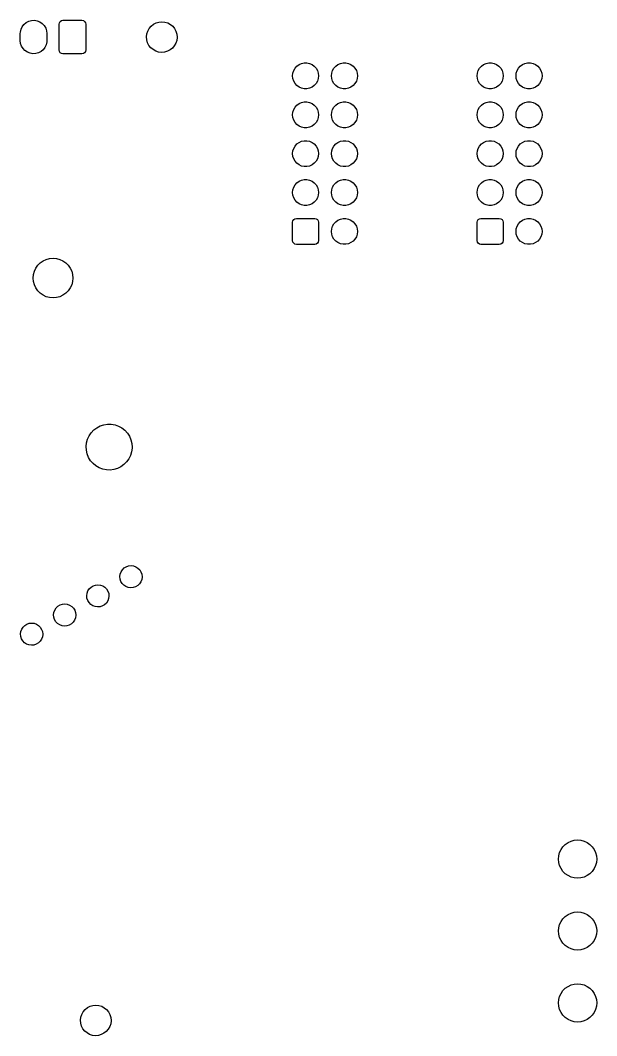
# Model space of a CAD drawing. Extents: x 66 to 231, y -132 to -64.
# Drawn here: x 150.3 to 187.9, y -130 to -63.7 of the extents above; entities that cross this region are included whole.
import ezdxf

# ---------------------------------------------------------------- set-up
doc = ezdxf.new("R2010")
doc.units = 0
doc.layers.add('BLACK', color=7, linetype='CONTINUOUS')

msp = doc.modelspace()

# ---------------------------------------------------------------- linework, layer by layer
at = {"layer": 'BLACK', "linetype": 'CONTINUOUS'}
for p, q in [((150.81, -63.7361), (150.991, -63.6862)), ((150.991, -63.6862), (151.179, -63.6764)), ((151.179, -63.6764), (151.364, -63.707)), ((152.873, -63.7482), (152.954, -63.694)), ((152.954, -63.694), (153.05, -63.675)), ((153.05, -63.675), (154.29, -63.675)), ((154.29, -63.675), (154.386, -63.694)), ((154.386, -63.694), (154.467, -63.7482)), ((150.265, -64.448), (150.306, -64.2646)), ((150.306, -64.2646), (150.386, -64.0943)), ((150.386, -64.0943), (150.5, -63.945)), ((150.5, -63.945), (150.644, -63.8237)), ((150.644, -63.8237), (150.81, -63.7361)), ((151.364, -63.707), (151.538, -63.7768)), ((151.538, -63.7768), (151.694, -63.8825)), ((151.694, -63.8825), (151.823, -64.019)), ((151.823, -64.019), (151.92, -64.1801)), ((151.92, -64.1801), (151.98, -64.3582)), ((151.98, -64.3582), (152, -64.545)), ((152.8, -63.925), (152.819, -63.8293)), ((152.8, -65.615), (152.8, -63.925)), ((152.819, -63.8293), (152.873, -63.7482)), ((154.467, -63.7482), (154.521, -63.8293)), ((154.521, -63.8293), (154.54, -63.925)), ((154.54, -63.925), (154.54, -65.615)), ((158.593, -64.3761), (158.687, -64.205)), ((158.687, -64.205), (158.812, -64.0555)), ((158.812, -64.0555), (158.964, -63.9332)), ((158.964, -63.9332), (159.137, -63.8428)), ((159.137, -63.8428), (159.325, -63.7877)), ((159.325, -63.7877), (159.519, -63.77)), ((159.519, -63.77), (159.713, -63.7904)), ((159.713, -63.7904), (159.9, -63.8481)), ((159.9, -63.8481), (160.071, -63.941)), ((160.071, -63.941), (160.222, -64.0654)), ((160.222, -64.0654), (160.345, -64.2166)), ((160.345, -64.2166), (160.437, -64.3889)), ((150.26, -64.545), (150.265, -64.448)), ((150.26, -64.995), (150.26, -64.545)), ((150.28, -65.1818), (150.26, -64.995)), ((152, -64.995), (151.995, -65.092)), ((152, -64.545), (152, -64.995)), ((158.512, -64.756), (158.534, -64.5621)), ((158.528, -64.9505), (158.512, -64.756)), ((158.582, -65.1381), (158.528, -64.9505)), ((158.534, -64.5621), (158.593, -64.3761)), ((160.487, -64.9915), (160.426, -65.1767)), ((160.437, -64.3889), (160.493, -64.5758)), ((160.512, -64.7979), (160.487, -64.9915)), ((160.493, -64.5758), (160.512, -64.77)), ((160.512, -64.77), (160.512, -64.7979)), ((150.34, -65.3599), (150.28, -65.1818)), ((150.437, -65.521), (150.34, -65.3599)), ((150.566, -65.6575), (150.437, -65.521)), ((150.722, -65.7632), (150.566, -65.6575)), ((151.76, -65.595), (151.616, -65.7163)), ((151.874, -65.4457), (151.76, -65.595)), ((151.954, -65.2754), (151.874, -65.4457)), ((151.995, -65.092), (151.954, -65.2754)), ((152.819, -65.7107), (152.8, -65.615)), ((154.54, -65.615), (154.521, -65.7107)), ((158.671, -65.3117), (158.582, -65.1381)), ((158.793, -65.4647), (158.671, -65.3117)), ((158.941, -65.5911), (158.793, -65.4647)), ((159.112, -65.6864), (158.941, -65.5911)), ((159.297, -65.7467), (159.112, -65.6864)), ((160.048, -65.6143), (159.874, -65.7023)), ((160.202, -65.4942), (160.048, -65.6143)), ((160.329, -65.3464), (160.202, -65.4942)), ((160.426, -65.1767), (160.329, -65.3464)), ((150.896, -65.833), (150.722, -65.7632)), ((151.081, -65.8636), (150.896, -65.833)), ((151.269, -65.8538), (151.081, -65.8636)), ((151.45, -65.8039), (151.269, -65.8538)), ((151.616, -65.7163), (151.45, -65.8039)), ((152.873, -65.7918), (152.819, -65.7107)), ((152.954, -65.846), (152.873, -65.7918)), ((153.05, -65.865), (152.954, -65.846)), ((154.29, -65.865), (153.05, -65.865)), ((154.386, -65.846), (154.29, -65.865)), ((154.467, -65.7918), (154.386, -65.846)), ((154.521, -65.7107), (154.467, -65.7918)), ((159.491, -65.7698), (159.297, -65.7467)), ((159.686, -65.7548), (159.491, -65.7698)), ((159.874, -65.7023), (159.686, -65.7548)), ((168.079, -67.1333), (168.133, -66.9643)), ((168.133, -66.9643), (168.222, -66.8104)), ((168.222, -66.8104), (168.341, -66.6783)), ((168.341, -66.6783), (168.485, -66.5739)), ((168.485, -66.5739), (168.647, -66.5016)), ((168.647, -66.5016), (168.821, -66.4647)), ((168.821, -66.4647), (168.999, -66.4647)), ((168.999, -66.4647), (169.173, -66.5016)), ((169.173, -66.5016), (169.335, -66.5739)), ((169.335, -66.5739), (169.479, -66.6783)), ((169.479, -66.6783), (169.598, -66.8104)), ((169.598, -66.8104), (169.687, -66.9643)), ((169.687, -66.9643), (169.741, -67.1333)), ((170.619, -67.1333), (170.673, -66.9643)), ((170.673, -66.9643), (170.762, -66.8104)), ((170.762, -66.8104), (170.881, -66.6783)), ((170.881, -66.6783), (171.025, -66.5739)), ((171.025, -66.5739), (171.187, -66.5016)), ((171.187, -66.5016), (171.361, -66.4647)), ((171.361, -66.4647), (171.539, -66.4647)), ((171.539, -66.4647), (171.713, -66.5016)), ((171.713, -66.5016), (171.875, -66.5739)), ((171.875, -66.5739), (172.019, -66.6783)), ((172.019, -66.6783), (172.138, -66.8104)), ((172.138, -66.8104), (172.227, -66.9643)), ((172.227, -66.9643), (172.281, -67.1333)), ((180.144, -67.1333), (180.198, -66.9643)), ((180.198, -66.9643), (180.287, -66.8104)), ((180.287, -66.8104), (180.406, -66.6783)), ((180.406, -66.6783), (180.55, -66.5739)), ((180.55, -66.5739), (180.712, -66.5016)), ((180.712, -66.5016), (180.886, -66.4647)), ((180.886, -66.4647), (181.064, -66.4647)), ((181.064, -66.4647), (181.238, -66.5016)), ((181.238, -66.5016), (181.4, -66.5739)), ((181.4, -66.5739), (181.544, -66.6783)), ((181.544, -66.6783), (181.663, -66.8104)), ((181.663, -66.8104), (181.752, -66.9643)), ((181.752, -66.9643), (181.806, -67.1333)), ((182.684, -67.1333), (182.738, -66.9643)), ((182.738, -66.9643), (182.827, -66.8104)), ((182.827, -66.8104), (182.946, -66.6783)), ((182.946, -66.6783), (183.09, -66.5739)), ((183.09, -66.5739), (183.252, -66.5016)), ((183.252, -66.5016), (183.426, -66.4647)), ((183.426, -66.4647), (183.604, -66.4647)), ((183.604, -66.4647), (183.778, -66.5016)), ((183.778, -66.5016), (183.94, -66.5739)), ((183.94, -66.5739), (184.084, -66.6783)), ((184.084, -66.6783), (184.203, -66.8104)), ((184.203, -66.8104), (184.292, -66.9643)), ((184.292, -66.9643), (184.346, -67.1333)), ((168.06, -67.31), (168.079, -67.1333)), ((168.079, -67.4867), (168.06, -67.31)), ((168.133, -67.6557), (168.079, -67.4867)), ((168.222, -67.8096), (168.133, -67.6557)), ((169.687, -67.6557), (169.598, -67.8096)), ((169.741, -67.4867), (169.687, -67.6557)), ((169.741, -67.1333), (169.76, -67.31)), ((169.76, -67.31), (169.741, -67.4867)), ((170.6, -67.31), (170.619, -67.1333)), ((170.619, -67.4867), (170.6, -67.31)), ((170.673, -67.6557), (170.619, -67.4867)), ((170.762, -67.8096), (170.673, -67.6557)), ((172.227, -67.6557), (172.138, -67.8096)), ((172.281, -67.4867), (172.227, -67.6557)), ((172.281, -67.1333), (172.3, -67.31)), ((172.3, -67.31), (172.281, -67.4867)), ((180.125, -67.31), (180.144, -67.1333)), ((180.144, -67.4867), (180.125, -67.31)), ((180.198, -67.6557), (180.144, -67.4867)), ((180.287, -67.8096), (180.198, -67.6557)), ((181.752, -67.6557), (181.663, -67.8096)), ((181.806, -67.4867), (181.752, -67.6557)), ((181.806, -67.1333), (181.825, -67.31)), ((181.825, -67.31), (181.806, -67.4867)), ((182.665, -67.31), (182.684, -67.1333)), ((182.684, -67.4867), (182.665, -67.31)), ((182.738, -67.6557), (182.684, -67.4867)), ((182.827, -67.8096), (182.738, -67.6557)), ((184.292, -67.6557), (184.203, -67.8096)), ((184.346, -67.4867), (184.292, -67.6557)), ((184.346, -67.1333), (184.365, -67.31)), ((184.365, -67.31), (184.346, -67.4867)), ((168.341, -67.9417), (168.222, -67.8096)), ((168.485, -68.0461), (168.341, -67.9417)), ((168.647, -68.1184), (168.485, -68.0461)), ((168.821, -68.1553), (168.647, -68.1184)), ((168.999, -68.1553), (168.821, -68.1553)), ((169.173, -68.1184), (168.999, -68.1553)), ((169.335, -68.0461), (169.173, -68.1184)), ((169.479, -67.9417), (169.335, -68.0461)), ((169.598, -67.8096), (169.479, -67.9417)), ((170.881, -67.9417), (170.762, -67.8096)), ((171.025, -68.0461), (170.881, -67.9417)), ((171.187, -68.1184), (171.025, -68.0461)), ((171.361, -68.1553), (171.187, -68.1184)), ((171.539, -68.1553), (171.361, -68.1553)), ((171.713, -68.1184), (171.539, -68.1553)), ((171.875, -68.0461), (171.713, -68.1184)), ((172.019, -67.9417), (171.875, -68.0461)), ((172.138, -67.8096), (172.019, -67.9417)), ((180.406, -67.9417), (180.287, -67.8096)), ((180.55, -68.0461), (180.406, -67.9417)), ((180.712, -68.1184), (180.55, -68.0461)), ((180.886, -68.1553), (180.712, -68.1184)), ((181.064, -68.1553), (180.886, -68.1553)), ((181.238, -68.1184), (181.064, -68.1553)), ((181.4, -68.0461), (181.238, -68.1184)), ((181.544, -67.9417), (181.4, -68.0461)), ((181.663, -67.8096), (181.544, -67.9417)), ((182.946, -67.9417), (182.827, -67.8096)), ((183.09, -68.0461), (182.946, -67.9417)), ((183.252, -68.1184), (183.09, -68.0461)), ((183.426, -68.1553), (183.252, -68.1184)), ((183.604, -68.1553), (183.426, -68.1553)), ((183.778, -68.1184), (183.604, -68.1553)), ((183.94, -68.0461), (183.778, -68.1184)), ((184.084, -67.9417), (183.94, -68.0461)), ((184.203, -67.8096), (184.084, -67.9417)), ((168.647, -69.0416), (168.821, -69.0047)), ((168.821, -69.0047), (168.999, -69.0047)), ((168.999, -69.0047), (169.173, -69.0416)), ((171.187, -69.0416), (171.361, -69.0047)), ((171.361, -69.0047), (171.539, -69.0047)), ((171.539, -69.0047), (171.713, -69.0416)), ((180.712, -69.0416), (180.886, -69.0047)), ((180.886, -69.0047), (181.064, -69.0047)), ((181.064, -69.0047), (181.238, -69.0416)), ((183.252, -69.0416), (183.426, -69.0047)), ((183.426, -69.0047), (183.604, -69.0047)), ((183.604, -69.0047), (183.778, -69.0416)), ((168.06, -69.85), (168.079, -69.6733)), ((168.079, -69.6733), (168.133, -69.5043)), ((168.133, -69.5043), (168.222, -69.3504)), ((168.222, -69.3504), (168.341, -69.2183)), ((168.341, -69.2183), (168.485, -69.1139)), ((168.485, -69.1139), (168.647, -69.0416)), ((169.173, -69.0416), (169.335, -69.1139)), ((169.335, -69.1139), (169.479, -69.2183)), ((169.479, -69.2183), (169.598, -69.3504)), ((169.598, -69.3504), (169.687, -69.5043)), ((169.687, -69.5043), (169.741, -69.6733)), ((169.741, -69.6733), (169.76, -69.85)), ((170.6, -69.85), (170.619, -69.6733)), ((170.619, -69.6733), (170.673, -69.5043)), ((170.673, -69.5043), (170.762, -69.3504)), ((170.762, -69.3504), (170.881, -69.2183)), ((170.881, -69.2183), (171.025, -69.1139)), ((171.025, -69.1139), (171.187, -69.0416)), ((171.713, -69.0416), (171.875, -69.1139)), ((171.875, -69.1139), (172.019, -69.2183)), ((172.019, -69.2183), (172.138, -69.3504)), ((172.138, -69.3504), (172.227, -69.5043)), ((172.227, -69.5043), (172.281, -69.6733)), ((172.281, -69.6733), (172.3, -69.85)), ((180.125, -69.85), (180.144, -69.6733)), ((180.144, -69.6733), (180.198, -69.5043)), ((180.198, -69.5043), (180.287, -69.3504)), ((180.287, -69.3504), (180.406, -69.2183)), ((180.406, -69.2183), (180.55, -69.1139)), ((180.55, -69.1139), (180.712, -69.0416)), ((181.238, -69.0416), (181.4, -69.1139)), ((181.4, -69.1139), (181.544, -69.2183)), ((181.544, -69.2183), (181.663, -69.3504)), ((181.663, -69.3504), (181.752, -69.5043)), ((181.752, -69.5043), (181.806, -69.6733)), ((181.806, -69.6733), (181.825, -69.85)), ((182.665, -69.85), (182.684, -69.6733)), ((182.684, -69.6733), (182.738, -69.5043)), ((182.738, -69.5043), (182.827, -69.3504)), ((182.827, -69.3504), (182.946, -69.2183)), ((182.946, -69.2183), (183.09, -69.1139)), ((183.09, -69.1139), (183.252, -69.0416)), ((183.778, -69.0416), (183.94, -69.1139)), ((183.94, -69.1139), (184.084, -69.2183)), ((184.084, -69.2183), (184.203, -69.3504)), ((184.203, -69.3504), (184.292, -69.5043)), ((184.292, -69.5043), (184.346, -69.6733)), ((184.346, -69.6733), (184.365, -69.85)), ((168.079, -70.0267), (168.06, -69.85)), ((168.133, -70.1957), (168.079, -70.0267)), ((168.222, -70.3496), (168.133, -70.1957)), ((169.687, -70.1957), (169.598, -70.3496)), ((169.741, -70.0267), (169.687, -70.1957)), ((169.76, -69.85), (169.741, -70.0267)), ((170.619, -70.0267), (170.6, -69.85)), ((170.673, -70.1957), (170.619, -70.0267)), ((170.762, -70.3496), (170.673, -70.1957)), ((172.227, -70.1957), (172.138, -70.3496)), ((172.281, -70.0267), (172.227, -70.1957)), ((172.3, -69.85), (172.281, -70.0267)), ((180.144, -70.0267), (180.125, -69.85)), ((180.198, -70.1957), (180.144, -70.0267)), ((180.287, -70.3496), (180.198, -70.1957)), ((181.752, -70.1957), (181.663, -70.3496)), ((181.806, -70.0267), (181.752, -70.1957)), ((181.825, -69.85), (181.806, -70.0267)), ((182.684, -70.0267), (182.665, -69.85)), ((182.738, -70.1957), (182.684, -70.0267)), ((182.827, -70.3496), (182.738, -70.1957)), ((184.292, -70.1957), (184.203, -70.3496)), ((184.346, -70.0267), (184.292, -70.1957)), ((184.365, -69.85), (184.346, -70.0267)), ((168.341, -70.4817), (168.222, -70.3496)), ((168.485, -70.5861), (168.341, -70.4817)), ((168.647, -70.6584), (168.485, -70.5861)), ((168.821, -70.6953), (168.647, -70.6584)), ((168.999, -70.6953), (168.821, -70.6953)), ((169.173, -70.6584), (168.999, -70.6953)), ((169.335, -70.5861), (169.173, -70.6584)), ((169.479, -70.4817), (169.335, -70.5861)), ((169.598, -70.3496), (169.479, -70.4817)), ((170.881, -70.4817), (170.762, -70.3496)), ((171.025, -70.5861), (170.881, -70.4817)), ((171.187, -70.6584), (171.025, -70.5861)), ((171.361, -70.6953), (171.187, -70.6584)), ((171.539, -70.6953), (171.361, -70.6953)), ((171.713, -70.6584), (171.539, -70.6953)), ((171.875, -70.5861), (171.713, -70.6584)), ((172.019, -70.4817), (171.875, -70.5861)), ((172.138, -70.3496), (172.019, -70.4817)), ((180.406, -70.4817), (180.287, -70.3496)), ((180.55, -70.5861), (180.406, -70.4817)), ((180.712, -70.6584), (180.55, -70.5861)), ((180.886, -70.6953), (180.712, -70.6584)), ((181.064, -70.6953), (180.886, -70.6953)), ((181.238, -70.6584), (181.064, -70.6953)), ((181.4, -70.5861), (181.238, -70.6584)), ((181.544, -70.4817), (181.4, -70.5861)), ((181.663, -70.3496), (181.544, -70.4817)), ((182.946, -70.4817), (182.827, -70.3496)), ((183.09, -70.5861), (182.946, -70.4817)), ((183.252, -70.6584), (183.09, -70.5861)), ((183.426, -70.6953), (183.252, -70.6584)), ((183.604, -70.6953), (183.426, -70.6953)), ((183.778, -70.6584), (183.604, -70.6953)), ((183.94, -70.5861), (183.778, -70.6584)), ((184.084, -70.4817), (183.94, -70.5861)), ((184.203, -70.3496), (184.084, -70.4817)), ((168.341, -71.7583), (168.485, -71.6539)), ((168.485, -71.6539), (168.647, -71.5816)), ((168.647, -71.5816), (168.821, -71.5447)), ((168.821, -71.5447), (168.999, -71.5447)), ((168.999, -71.5447), (169.173, -71.5816)), ((169.173, -71.5816), (169.335, -71.6539)), ((169.335, -71.6539), (169.479, -71.7583)), ((170.881, -71.7583), (171.025, -71.6539)), ((171.025, -71.6539), (171.187, -71.5816)), ((171.187, -71.5816), (171.361, -71.5447)), ((171.361, -71.5447), (171.539, -71.5447)), ((171.539, -71.5447), (171.713, -71.5816)), ((171.713, -71.5816), (171.875, -71.6539)), ((171.875, -71.6539), (172.019, -71.7583)), ((180.406, -71.7583), (180.55, -71.6539)), ((180.55, -71.6539), (180.712, -71.5816)), ((180.712, -71.5816), (180.886, -71.5447)), ((180.886, -71.5447), (181.064, -71.5447)), ((181.064, -71.5447), (181.238, -71.5816)), ((181.238, -71.5816), (181.4, -71.6539)), ((181.4, -71.6539), (181.544, -71.7583)), ((182.946, -71.7583), (183.09, -71.6539)), ((183.09, -71.6539), (183.252, -71.5816)), ((183.252, -71.5816), (183.426, -71.5447)), ((183.426, -71.5447), (183.604, -71.5447)), ((183.604, -71.5447), (183.778, -71.5816)), ((183.778, -71.5816), (183.94, -71.6539)), ((183.94, -71.6539), (184.084, -71.7583)), ((168.06, -72.39), (168.079, -72.2133)), ((168.079, -72.2133), (168.133, -72.0443)), ((168.133, -72.0443), (168.222, -71.8904)), ((168.222, -71.8904), (168.341, -71.7583)), ((169.479, -71.7583), (169.598, -71.8904)), ((169.598, -71.8904), (169.687, -72.0443)), ((169.687, -72.0443), (169.741, -72.2133)), ((169.741, -72.2133), (169.76, -72.39)), ((170.6, -72.39), (170.619, -72.2133)), ((170.619, -72.2133), (170.673, -72.0443)), ((170.673, -72.0443), (170.762, -71.8904)), ((170.762, -71.8904), (170.881, -71.7583)), ((172.019, -71.7583), (172.138, -71.8904)), ((172.138, -71.8904), (172.227, -72.0443)), ((172.227, -72.0443), (172.281, -72.2133)), ((172.281, -72.2133), (172.3, -72.39)), ((180.125, -72.39), (180.144, -72.2133)), ((180.144, -72.2133), (180.198, -72.0443)), ((180.198, -72.0443), (180.287, -71.8904)), ((180.287, -71.8904), (180.406, -71.7583)), ((181.544, -71.7583), (181.663, -71.8904)), ((181.663, -71.8904), (181.752, -72.0443)), ((181.752, -72.0443), (181.806, -72.2133)), ((181.806, -72.2133), (181.825, -72.39)), ((182.665, -72.39), (182.684, -72.2133)), ((182.684, -72.2133), (182.738, -72.0443)), ((182.738, -72.0443), (182.827, -71.8904)), ((182.827, -71.8904), (182.946, -71.7583)), ((184.084, -71.7583), (184.203, -71.8904)), ((184.203, -71.8904), (184.292, -72.0443)), ((184.292, -72.0443), (184.346, -72.2133)), ((184.346, -72.2133), (184.365, -72.39)), ((168.079, -72.5667), (168.06, -72.39)), ((168.133, -72.7357), (168.079, -72.5667)), ((168.222, -72.8896), (168.133, -72.7357)), ((168.341, -73.0217), (168.222, -72.8896)), ((169.598, -72.8896), (169.479, -73.0217)), ((169.687, -72.7357), (169.598, -72.8896)), ((169.741, -72.5667), (169.687, -72.7357)), ((169.76, -72.39), (169.741, -72.5667)), ((170.619, -72.5667), (170.6, -72.39)), ((170.673, -72.7357), (170.619, -72.5667)), ((170.762, -72.8896), (170.673, -72.7357)), ((170.881, -73.0217), (170.762, -72.8896)), ((172.138, -72.8896), (172.019, -73.0217)), ((172.227, -72.7357), (172.138, -72.8896)), ((172.281, -72.5667), (172.227, -72.7357)), ((172.3, -72.39), (172.281, -72.5667)), ((180.144, -72.5667), (180.125, -72.39)), ((180.198, -72.7357), (180.144, -72.5667)), ((180.287, -72.8896), (180.198, -72.7357)), ((180.406, -73.0217), (180.287, -72.8896)), ((181.663, -72.8896), (181.544, -73.0217)), ((181.752, -72.7357), (181.663, -72.8896)), ((181.806, -72.5667), (181.752, -72.7357)), ((181.825, -72.39), (181.806, -72.5667)), ((182.684, -72.5667), (182.665, -72.39)), ((182.738, -72.7357), (182.684, -72.5667)), ((182.827, -72.8896), (182.738, -72.7357)), ((182.946, -73.0217), (182.827, -72.8896)), ((184.203, -72.8896), (184.084, -73.0217)), ((184.292, -72.7357), (184.203, -72.8896)), ((184.346, -72.5667), (184.292, -72.7357)), ((184.365, -72.39), (184.346, -72.5667)), ((168.485, -73.1261), (168.341, -73.0217)), ((168.647, -73.1984), (168.485, -73.1261)), ((168.821, -73.2353), (168.647, -73.1984)), ((168.999, -73.2353), (168.821, -73.2353)), ((169.173, -73.1984), (168.999, -73.2353)), ((169.335, -73.1261), (169.173, -73.1984)), ((169.479, -73.0217), (169.335, -73.1261)), ((171.025, -73.1261), (170.881, -73.0217)), ((171.187, -73.1984), (171.025, -73.1261)), ((171.361, -73.2353), (171.187, -73.1984)), ((171.539, -73.2353), (171.361, -73.2353)), ((171.713, -73.1984), (171.539, -73.2353)), ((171.875, -73.1261), (171.713, -73.1984)), ((172.019, -73.0217), (171.875, -73.1261)), ((180.55, -73.1261), (180.406, -73.0217)), ((180.712, -73.1984), (180.55, -73.1261)), ((180.886, -73.2353), (180.712, -73.1984)), ((181.064, -73.2353), (180.886, -73.2353)), ((181.238, -73.1984), (181.064, -73.2353)), ((181.4, -73.1261), (181.238, -73.1984)), ((181.544, -73.0217), (181.4, -73.1261)), ((183.09, -73.1261), (182.946, -73.0217)), ((183.252, -73.1984), (183.09, -73.1261)), ((183.426, -73.2353), (183.252, -73.1984)), ((183.604, -73.2353), (183.426, -73.2353)), ((183.778, -73.1984), (183.604, -73.2353)), ((183.94, -73.1261), (183.778, -73.1984)), ((184.084, -73.0217), (183.94, -73.1261)), ((168.222, -74.4304), (168.341, -74.2983)), ((168.341, -74.2983), (168.485, -74.1939)), ((168.485, -74.1939), (168.647, -74.1216)), ((168.647, -74.1216), (168.821, -74.0847)), ((168.821, -74.0847), (168.999, -74.0847)), ((168.999, -74.0847), (169.173, -74.1216)), ((169.173, -74.1216), (169.335, -74.1939)), ((169.335, -74.1939), (169.479, -74.2983)), ((169.479, -74.2983), (169.598, -74.4304)), ((170.762, -74.4304), (170.881, -74.2983)), ((170.881, -74.2983), (171.025, -74.1939)), ((171.025, -74.1939), (171.187, -74.1216)), ((171.187, -74.1216), (171.361, -74.0847)), ((171.361, -74.0847), (171.539, -74.0847)), ((171.539, -74.0847), (171.713, -74.1216)), ((171.713, -74.1216), (171.875, -74.1939)), ((171.875, -74.1939), (172.019, -74.2983)), ((172.019, -74.2983), (172.138, -74.4304)), ((180.287, -74.4304), (180.406, -74.2983)), ((180.406, -74.2983), (180.55, -74.1939)), ((180.55, -74.1939), (180.712, -74.1216)), ((180.712, -74.1216), (180.886, -74.0847)), ((180.886, -74.0847), (181.064, -74.0847)), ((181.064, -74.0847), (181.238, -74.1216)), ((181.238, -74.1216), (181.4, -74.1939)), ((181.4, -74.1939), (181.544, -74.2983)), ((181.544, -74.2983), (181.663, -74.4304)), ((182.827, -74.4304), (182.946, -74.2983)), ((182.946, -74.2983), (183.09, -74.1939)), ((183.09, -74.1939), (183.252, -74.1216)), ((183.252, -74.1216), (183.426, -74.0847)), ((183.426, -74.0847), (183.604, -74.0847)), ((183.604, -74.0847), (183.778, -74.1216)), ((183.778, -74.1216), (183.94, -74.1939)), ((183.94, -74.1939), (184.084, -74.2983)), ((184.084, -74.2983), (184.203, -74.4304)), ((168.06, -74.93), (168.079, -74.7533)), ((168.079, -75.1067), (168.06, -74.93)), ((168.079, -74.7533), (168.133, -74.5843)), ((168.133, -74.5843), (168.222, -74.4304)), ((169.598, -74.4304), (169.687, -74.5843)), ((169.687, -74.5843), (169.741, -74.7533)), ((169.741, -74.7533), (169.76, -74.93)), ((169.76, -74.93), (169.741, -75.1067)), ((170.6, -74.93), (170.619, -74.7533)), ((170.619, -75.1067), (170.6, -74.93)), ((170.619, -74.7533), (170.673, -74.5843)), ((170.673, -74.5843), (170.762, -74.4304)), ((172.138, -74.4304), (172.227, -74.5843)), ((172.227, -74.5843), (172.281, -74.7533)), ((172.281, -74.7533), (172.3, -74.93)), ((172.3, -74.93), (172.281, -75.1067)), ((180.125, -74.93), (180.144, -74.7533)), ((180.144, -75.1067), (180.125, -74.93)), ((180.144, -74.7533), (180.198, -74.5843)), ((180.198, -74.5843), (180.287, -74.4304)), ((181.663, -74.4304), (181.752, -74.5843)), ((181.752, -74.5843), (181.806, -74.7533)), ((181.806, -74.7533), (181.825, -74.93)), ((181.825, -74.93), (181.806, -75.1067)), ((182.665, -74.93), (182.684, -74.7533)), ((182.684, -75.1067), (182.665, -74.93)), ((182.684, -74.7533), (182.738, -74.5843)), ((182.738, -74.5843), (182.827, -74.4304)), ((184.203, -74.4304), (184.292, -74.5843)), ((184.292, -74.5843), (184.346, -74.7533)), ((184.346, -74.7533), (184.365, -74.93)), ((184.365, -74.93), (184.346, -75.1067)), ((168.133, -75.2757), (168.079, -75.1067)), ((168.222, -75.4296), (168.133, -75.2757)), ((168.341, -75.5617), (168.222, -75.4296)), ((168.485, -75.6661), (168.341, -75.5617)), ((169.479, -75.5617), (169.335, -75.6661)), ((169.598, -75.4296), (169.479, -75.5617)), ((169.687, -75.2757), (169.598, -75.4296)), ((169.741, -75.1067), (169.687, -75.2757)), ((170.673, -75.2757), (170.619, -75.1067)), ((170.762, -75.4296), (170.673, -75.2757)), ((170.881, -75.5617), (170.762, -75.4296)), ((171.025, -75.6661), (170.881, -75.5617)), ((172.019, -75.5617), (171.875, -75.6661)), ((172.138, -75.4296), (172.019, -75.5617)), ((172.227, -75.2757), (172.138, -75.4296)), ((172.281, -75.1067), (172.227, -75.2757)), ((180.198, -75.2757), (180.144, -75.1067)), ((180.287, -75.4296), (180.198, -75.2757)), ((180.406, -75.5617), (180.287, -75.4296)), ((180.55, -75.6661), (180.406, -75.5617)), ((181.544, -75.5617), (181.4, -75.6661)), ((181.663, -75.4296), (181.544, -75.5617)), ((181.752, -75.2757), (181.663, -75.4296)), ((181.806, -75.1067), (181.752, -75.2757)), ((182.738, -75.2757), (182.684, -75.1067)), ((182.827, -75.4296), (182.738, -75.2757)), ((182.946, -75.5617), (182.827, -75.4296)), ((183.09, -75.6661), (182.946, -75.5617)), ((184.084, -75.5617), (183.94, -75.6661)), ((184.203, -75.4296), (184.084, -75.5617)), ((184.292, -75.2757), (184.203, -75.4296)), ((184.346, -75.1067), (184.292, -75.2757)), ((168.647, -75.7384), (168.485, -75.6661)), ((168.821, -75.7753), (168.647, -75.7384)), ((168.999, -75.7753), (168.821, -75.7753)), ((169.173, -75.7384), (168.999, -75.7753)), ((169.335, -75.6661), (169.173, -75.7384)), ((171.187, -75.7384), (171.025, -75.6661)), ((171.361, -75.7753), (171.187, -75.7384)), ((171.539, -75.7753), (171.361, -75.7753)), ((171.713, -75.7384), (171.539, -75.7753)), ((171.875, -75.6661), (171.713, -75.7384)), ((180.712, -75.7384), (180.55, -75.6661)), ((180.886, -75.7753), (180.712, -75.7384)), ((181.064, -75.7753), (180.886, -75.7753)), ((181.238, -75.7384), (181.064, -75.7753)), ((181.4, -75.6661), (181.238, -75.7384)), ((183.252, -75.7384), (183.09, -75.6661)), ((183.426, -75.7753), (183.252, -75.7384)), ((183.604, -75.7753), (183.426, -75.7753)), ((183.778, -75.7384), (183.604, -75.7753)), ((183.94, -75.6661), (183.778, -75.7384)), ((168.06, -76.87), (168.079, -76.7743)), ((168.06, -78.07), (168.06, -76.87)), ((168.079, -76.7743), (168.133, -76.6932)), ((168.133, -76.6932), (168.214, -76.639)), ((168.214, -76.639), (168.31, -76.62)), ((168.31, -76.62), (169.51, -76.62)), ((169.51, -76.62), (169.606, -76.639)), ((169.606, -76.639), (169.687, -76.6932)), ((169.687, -76.6932), (169.741, -76.7743)), ((169.741, -76.7743), (169.76, -76.87)), ((169.76, -76.87), (169.76, -78.07)), ((170.673, -77.1243), (170.762, -76.9704)), ((170.762, -76.9704), (170.881, -76.8383)), ((170.881, -76.8383), (171.025, -76.7339)), ((171.025, -76.7339), (171.187, -76.6616)), ((171.187, -76.6616), (171.361, -76.6247)), ((171.361, -76.6247), (171.539, -76.6247)), ((171.539, -76.6247), (171.713, -76.6616)), ((171.713, -76.6616), (171.875, -76.7339)), ((171.875, -76.7339), (172.019, -76.8383)), ((172.019, -76.8383), (172.138, -76.9704)), ((172.138, -76.9704), (172.227, -77.1243)), ((180.125, -76.87), (180.144, -76.7743)), ((180.125, -78.07), (180.125, -76.87)), ((180.144, -76.7743), (180.198, -76.6932)), ((180.198, -76.6932), (180.279, -76.639)), ((180.279, -76.639), (180.375, -76.62)), ((180.375, -76.62), (181.575, -76.62)), ((181.575, -76.62), (181.671, -76.639)), ((181.671, -76.639), (181.752, -76.6932)), ((181.752, -76.6932), (181.806, -76.7743)), ((181.806, -76.7743), (181.825, -76.87)), ((181.825, -76.87), (181.825, -78.07)), ((182.738, -77.1243), (182.827, -76.9704)), ((182.827, -76.9704), (182.946, -76.8383)), ((182.946, -76.8383), (183.09, -76.7339)), ((183.09, -76.7339), (183.252, -76.6616)), ((183.252, -76.6616), (183.426, -76.6247)), ((183.426, -76.6247), (183.604, -76.6247)), ((183.604, -76.6247), (183.778, -76.6616)), ((183.778, -76.6616), (183.94, -76.7339)), ((183.94, -76.7339), (184.084, -76.8383)), ((184.084, -76.8383), (184.203, -76.9704)), ((184.203, -76.9704), (184.292, -77.1243)), ((170.6, -77.47), (170.619, -77.2933)), ((170.619, -77.6467), (170.6, -77.47)), ((170.619, -77.2933), (170.673, -77.1243)), ((172.227, -77.1243), (172.281, -77.2933)), ((172.281, -77.2933), (172.3, -77.47)), ((172.3, -77.47), (172.281, -77.6467)), ((182.665, -77.47), (182.684, -77.2933)), ((182.684, -77.6467), (182.665, -77.47)), ((182.684, -77.2933), (182.738, -77.1243)), ((184.292, -77.1243), (184.346, -77.2933)), ((184.346, -77.2933), (184.365, -77.47)), ((184.365, -77.47), (184.346, -77.6467)), ((168.079, -78.1657), (168.06, -78.07)), ((168.133, -78.2468), (168.079, -78.1657)), ((168.214, -78.301), (168.133, -78.2468)), ((168.31, -78.32), (168.214, -78.301)), ((169.606, -78.301), (169.51, -78.32)), ((169.687, -78.2468), (169.606, -78.301)), ((169.741, -78.1657), (169.687, -78.2468)), ((169.76, -78.07), (169.741, -78.1657)), ((170.673, -77.8157), (170.619, -77.6467)), ((170.762, -77.9696), (170.673, -77.8157)), ((170.881, -78.1017), (170.762, -77.9696)), ((171.025, -78.2061), (170.881, -78.1017)), ((171.187, -78.2784), (171.025, -78.2061)), ((171.361, -78.3153), (171.187, -78.2784)), ((171.713, -78.2784), (171.539, -78.3153)), ((171.875, -78.2061), (171.713, -78.2784)), ((172.019, -78.1017), (171.875, -78.2061)), ((172.138, -77.9696), (172.019, -78.1017)), ((172.227, -77.8157), (172.138, -77.9696)), ((172.281, -77.6467), (172.227, -77.8157)), ((180.144, -78.1657), (180.125, -78.07)), ((180.198, -78.2468), (180.144, -78.1657)), ((180.279, -78.301), (180.198, -78.2468)), ((180.375, -78.32), (180.279, -78.301)), ((181.671, -78.301), (181.575, -78.32)), ((181.752, -78.2468), (181.671, -78.301)), ((181.806, -78.1657), (181.752, -78.2468)), ((181.825, -78.07), (181.806, -78.1657)), ((182.738, -77.8157), (182.684, -77.6467)), ((182.827, -77.9696), (182.738, -77.8157)), ((182.946, -78.1017), (182.827, -77.9696)), ((183.09, -78.2061), (182.946, -78.1017)), ((183.252, -78.2784), (183.09, -78.2061)), ((183.426, -78.3153), (183.252, -78.2784)), ((183.778, -78.2784), (183.604, -78.3153)), ((183.94, -78.2061), (183.778, -78.2784)), ((184.084, -78.1017), (183.94, -78.2061)), ((184.203, -77.9696), (184.084, -78.1017)), ((184.292, -77.8157), (184.203, -77.9696)), ((184.346, -77.6467), (184.292, -77.8157)), ((169.51, -78.32), (168.31, -78.32)), ((171.539, -78.3153), (171.361, -78.3153)), ((181.575, -78.32), (180.375, -78.32)), ((183.604, -78.3153), (183.426, -78.3153)), ((151.404, -79.6824), (151.564, -79.5221)), ((151.564, -79.5221), (151.75, -79.3922)), ((151.75, -79.3922), (151.955, -79.2964)), ((151.955, -79.2964), (152.174, -79.2377)), ((152.174, -79.2377), (152.4, -79.218)), ((152.4, -79.218), (152.626, -79.2377)), ((152.626, -79.2377), (152.845, -79.2964)), ((152.845, -79.2964), (153.05, -79.3922)), ((153.05, -79.3922), (153.236, -79.5221)), ((153.236, -79.5221), (153.396, -79.6824)), ((151.12, -80.2923), (151.178, -80.0734)), ((151.178, -80.0734), (151.274, -79.868)), ((151.274, -79.868), (151.404, -79.6824)), ((153.396, -79.6824), (153.526, -79.868)), ((153.526, -79.868), (153.622, -80.0734)), ((153.622, -80.0734), (153.68, -80.2923)), ((151.1, -80.518), (151.12, -80.2923)), ((151.12, -80.7437), (151.1, -80.518)), ((151.178, -80.9626), (151.12, -80.7437)), ((153.68, -80.7437), (153.622, -80.9626)), ((153.68, -80.2923), (153.7, -80.518)), ((153.7, -80.518), (153.68, -80.7437)), ((151.274, -81.168), (151.178, -80.9626)), ((151.404, -81.3536), (151.274, -81.168)), ((151.564, -81.5139), (151.404, -81.3536)), ((151.75, -81.6438), (151.564, -81.5139)), ((153.236, -81.5139), (153.05, -81.6438)), ((153.396, -81.3536), (153.236, -81.5139)), ((153.526, -81.168), (153.396, -81.3536)), ((153.622, -80.9626), (153.526, -81.168)), ((151.955, -81.7396), (151.75, -81.6438)), ((152.174, -81.7982), (151.955, -81.7396)), ((152.4, -81.818), (152.174, -81.7982)), ((152.626, -81.7982), (152.4, -81.818)), ((152.845, -81.7396), (152.626, -81.7982)), ((153.05, -81.6438), (152.845, -81.7396)), ((155.269, -90.2983), (155.487, -90.1848)), ((155.487, -90.1848), (155.721, -90.1085)), ((155.721, -90.1085), (155.964, -90.0713)), ((155.964, -90.0713), (156.209, -90.0743)), ((156.209, -90.0743), (156.451, -90.1174)), ((156.451, -90.1174), (156.683, -90.1994)), ((156.683, -90.1994), (156.898, -90.3182)), ((154.66, -91.0497), (154.764, -90.8267)), ((154.764, -90.8267), (154.902, -90.6236)), ((154.902, -90.6236), (155.072, -90.4459)), ((155.072, -90.4459), (155.269, -90.2983)), ((156.898, -90.3182), (157.091, -90.4706)), ((157.091, -90.4706), (157.257, -90.6524)), ((157.257, -90.6524), (157.39, -90.8588)), ((157.39, -90.8588), (157.488, -91.0842)), ((154.569, -91.531), (154.595, -91.2866)), ((154.583, -91.7764), (154.569, -91.531)), ((154.595, -91.2866), (154.66, -91.0497)), ((157.488, -91.0842), (157.548, -91.3226)), ((157.548, -91.3226), (157.568, -91.5676)), ((157.568, -91.5676), (157.566, -91.6409)), ((154.637, -92.0162), (154.583, -91.7764)), ((154.729, -92.2439), (154.637, -92.0162)), ((157.463, -92.1198), (157.354, -92.3402)), ((157.534, -91.8846), (157.463, -92.1198)), ((157.566, -91.6409), (157.534, -91.8846)), ((154.858, -92.4535), (154.729, -92.2439)), ((155.019, -92.6393), (154.858, -92.4535)), ((155.208, -92.7964), (155.019, -92.6393)), ((155.42, -92.9204), (155.208, -92.7964)), ((156.836, -92.8561), (156.616, -92.9642)), ((157.036, -92.7133), (156.836, -92.8561)), ((157.211, -92.5398), (157.036, -92.7133)), ((157.354, -92.3402), (157.211, -92.5398)), ((155.65, -93.0081), (155.42, -92.9204)), ((155.891, -93.0571), (155.65, -93.0081)), ((156.136, -93.0661), (155.891, -93.0571)), ((156.38, -93.0348), (156.136, -93.0661)), ((156.616, -92.9642), (156.38, -93.0348)), ((156.933, -99.5804), (157.048, -99.4672)), ((157.048, -99.4672), (157.186, -99.3824)), ((157.186, -99.3824), (157.339, -99.3303)), ((157.339, -99.3303), (157.5, -99.3133)), ((157.5, -99.3133), (157.661, -99.3325)), ((157.661, -99.3325), (157.813, -99.3868)), ((157.813, -99.3868), (157.95, -99.4735)), ((157.95, -99.4735), (158.064, -99.5883)), ((156.769, -100.029), (156.79, -99.8685)), ((156.785, -100.19), (156.769, -100.029)), ((156.836, -100.344), (156.785, -100.19)), ((156.79, -99.8685), (156.845, -99.7164)), ((156.845, -99.7164), (156.933, -99.5804)), ((158.064, -99.5883), (158.15, -99.7255)), ((158.15, -99.7255), (158.203, -99.8783)), ((158.221, -100.059), (158.198, -100.22)), ((158.203, -99.8783), (158.221, -100.039)), ((158.221, -100.039), (158.221, -100.059)), ((154.68, -100.966), (154.768, -100.83)), ((154.768, -100.83), (154.883, -100.717)), ((154.883, -100.717), (155.021, -100.632)), ((155.021, -100.632), (155.174, -100.58)), ((155.174, -100.58), (155.335, -100.563)), ((155.335, -100.563), (155.496, -100.583)), ((155.496, -100.583), (155.648, -100.637)), ((155.648, -100.637), (155.785, -100.723)), ((155.785, -100.723), (155.899, -100.838)), ((155.899, -100.838), (155.985, -100.976)), ((156.92, -100.482), (156.836, -100.344)), ((157.032, -100.598), (156.92, -100.482)), ((157.168, -100.687), (157.032, -100.598)), ((157.32, -100.743), (157.168, -100.687)), ((157.48, -100.765), (157.32, -100.743)), ((157.641, -100.75), (157.48, -100.765)), ((157.795, -100.7), (157.641, -100.75)), ((157.934, -100.617), (157.795, -100.7)), ((158.051, -100.506), (157.934, -100.617)), ((158.141, -100.371), (158.051, -100.506)), ((158.198, -100.22), (158.141, -100.371)), ((154.604, -101.279), (154.625, -101.118)), ((154.62, -101.44), (154.604, -101.279)), ((154.671, -101.594), (154.62, -101.44)), ((154.625, -101.118), (154.68, -100.966)), ((156.033, -101.47), (155.976, -101.621)), ((155.985, -100.976), (156.038, -101.128)), ((156.056, -101.309), (156.033, -101.47)), ((156.038, -101.128), (156.056, -101.289)), ((156.056, -101.289), (156.056, -101.309)), ((152.515, -102.216), (152.603, -102.08)), ((152.603, -102.08), (152.718, -101.967)), ((152.718, -101.967), (152.856, -101.882)), ((152.856, -101.882), (153.009, -101.83)), ((153.009, -101.83), (153.17, -101.813)), ((153.17, -101.813), (153.331, -101.833)), ((153.331, -101.833), (153.483, -101.887)), ((153.483, -101.887), (153.62, -101.973)), ((153.62, -101.973), (153.734, -102.088)), ((153.734, -102.088), (153.82, -102.226)), ((154.755, -101.732), (154.671, -101.594)), ((154.867, -101.848), (154.755, -101.732)), ((155.003, -101.937), (154.867, -101.848)), ((155.154, -101.993), (155.003, -101.937)), ((155.315, -102.015), (155.154, -101.993)), ((155.476, -102), (155.315, -102.015)), ((155.63, -101.95), (155.476, -102)), ((155.769, -101.867), (155.63, -101.95)), ((155.886, -101.756), (155.769, -101.867)), ((155.976, -101.621), (155.886, -101.756)), ((152.439, -102.529), (152.46, -102.368)), ((152.455, -102.69), (152.439, -102.529)), ((152.506, -102.844), (152.455, -102.69)), ((152.46, -102.368), (152.515, -102.216)), ((152.59, -102.982), (152.506, -102.844)), ((153.868, -102.72), (153.811, -102.871)), ((153.82, -102.226), (153.873, -102.378)), ((153.891, -102.559), (153.868, -102.72)), ((153.873, -102.378), (153.891, -102.539)), ((153.891, -102.539), (153.891, -102.559)), ((150.294, -103.618), (150.35, -103.466)), ((150.35, -103.466), (150.437, -103.33)), ((150.437, -103.33), (150.553, -103.217)), ((150.553, -103.217), (150.691, -103.132)), ((150.691, -103.132), (150.844, -103.08)), ((150.844, -103.08), (151.005, -103.063)), ((151.005, -103.063), (151.166, -103.083)), ((151.166, -103.083), (151.318, -103.137)), ((151.318, -103.137), (151.455, -103.223)), ((151.455, -103.223), (151.569, -103.338)), ((151.569, -103.338), (151.654, -103.476)), ((151.654, -103.476), (151.708, -103.628)), ((152.702, -103.098), (152.59, -102.982)), ((152.838, -103.187), (152.702, -103.098)), ((152.989, -103.243), (152.838, -103.187)), ((153.15, -103.265), (152.989, -103.243)), ((153.311, -103.25), (153.15, -103.265)), ((153.465, -103.2), (153.311, -103.25)), ((153.604, -103.117), (153.465, -103.2)), ((153.721, -103.006), (153.604, -103.117)), ((153.811, -102.871), (153.721, -103.006)), ((150.274, -103.779), (150.294, -103.618)), ((150.29, -103.94), (150.274, -103.779)), ((150.341, -104.094), (150.29, -103.94)), ((150.425, -104.232), (150.341, -104.094)), ((151.645, -104.121), (151.556, -104.256)), ((151.703, -103.97), (151.645, -104.121)), ((151.725, -103.809), (151.703, -103.97)), ((151.708, -103.628), (151.726, -103.789)), ((151.726, -103.789), (151.725, -103.809)), ((150.537, -104.348), (150.425, -104.232)), ((150.673, -104.437), (150.537, -104.348)), ((150.824, -104.493), (150.673, -104.437)), ((150.985, -104.515), (150.824, -104.493)), ((151.146, -104.5), (150.985, -104.515)), ((151.3, -104.45), (151.146, -104.5)), ((151.439, -104.367), (151.3, -104.45)), ((151.556, -104.256), (151.439, -104.367)), ((185.887, -117.532), (186.065, -117.407)), ((186.065, -117.407), (186.262, -117.315)), ((186.262, -117.315), (186.473, -117.259)), ((186.473, -117.259), (186.69, -117.24)), ((186.69, -117.24), (186.907, -117.259)), ((186.907, -117.259), (187.118, -117.315)), ((187.118, -117.315), (187.315, -117.407)), ((187.315, -117.407), (187.493, -117.532)), ((185.459, -118.273), (185.515, -118.062)), ((185.515, -118.062), (185.607, -117.865)), ((185.607, -117.865), (185.732, -117.687)), ((185.732, -117.687), (185.887, -117.532)), ((187.493, -117.532), (187.648, -117.687)), ((187.648, -117.687), (187.773, -117.865)), ((187.773, -117.865), (187.865, -118.062)), ((187.865, -118.062), (187.921, -118.273)), ((185.44, -118.49), (185.459, -118.273)), ((185.459, -118.707), (185.44, -118.49)), ((185.515, -118.918), (185.459, -118.707)), ((187.921, -118.707), (187.865, -118.918)), ((187.921, -118.273), (187.94, -118.49)), ((187.94, -118.49), (187.921, -118.707)), ((185.607, -119.115), (185.515, -118.918)), ((185.732, -119.293), (185.607, -119.115)), ((185.887, -119.448), (185.732, -119.293)), ((187.648, -119.293), (187.493, -119.448)), ((187.773, -119.115), (187.648, -119.293)), ((187.865, -118.918), (187.773, -119.115)), ((186.065, -119.573), (185.887, -119.448)), ((186.262, -119.665), (186.065, -119.573)), ((186.473, -119.721), (186.262, -119.665)), ((186.69, -119.74), (186.473, -119.721)), ((186.907, -119.721), (186.69, -119.74)), ((187.118, -119.665), (186.907, -119.721)), ((187.315, -119.573), (187.118, -119.665)), ((187.493, -119.448), (187.315, -119.573)), ((186.065, -122.107), (186.262, -122.015)), ((186.262, -122.015), (186.473, -121.959)), ((186.473, -121.959), (186.69, -121.94)), ((186.69, -121.94), (186.907, -121.959)), ((186.907, -121.959), (187.118, -122.015)), ((187.118, -122.015), (187.315, -122.107)), ((185.515, -122.762), (185.607, -122.565)), ((185.607, -122.565), (185.732, -122.387)), ((185.732, -122.387), (185.887, -122.232)), ((185.887, -122.232), (186.065, -122.107)), ((187.315, -122.107), (187.493, -122.232)), ((187.493, -122.232), (187.648, -122.387)), ((187.648, -122.387), (187.773, -122.565)), ((187.773, -122.565), (187.865, -122.762)), ((185.44, -123.19), (185.459, -122.973)), ((185.459, -123.407), (185.44, -123.19)), ((185.459, -122.973), (185.515, -122.762)), ((185.515, -123.618), (185.459, -123.407)), ((187.865, -122.762), (187.921, -122.973)), ((187.921, -123.407), (187.865, -123.618)), ((187.921, -122.973), (187.94, -123.19)), ((187.94, -123.19), (187.921, -123.407)), ((185.607, -123.815), (185.515, -123.618)), ((185.732, -123.993), (185.607, -123.815)), ((185.887, -124.148), (185.732, -123.993)), ((187.648, -123.993), (187.493, -124.148)), ((187.773, -123.815), (187.648, -123.993)), ((187.865, -123.618), (187.773, -123.815)), ((186.065, -124.273), (185.887, -124.148)), ((186.262, -124.365), (186.065, -124.273)), ((186.473, -124.421), (186.262, -124.365)), ((186.69, -124.44), (186.473, -124.421)), ((186.907, -124.421), (186.69, -124.44)), ((187.118, -124.365), (186.907, -124.421)), ((187.315, -124.273), (187.118, -124.365)), ((187.493, -124.148), (187.315, -124.273)), ((186.065, -126.807), (186.262, -126.715)), ((186.262, -126.715), (186.473, -126.659)), ((186.473, -126.659), (186.69, -126.64)), ((186.69, -126.64), (186.907, -126.659)), ((186.907, -126.659), (187.118, -126.715)), ((187.118, -126.715), (187.315, -126.807)), ((185.515, -127.462), (185.607, -127.265)), ((185.607, -127.265), (185.732, -127.087)), ((185.732, -127.087), (185.887, -126.932)), ((185.887, -126.932), (186.065, -126.807)), ((187.315, -126.807), (187.493, -126.932)), ((187.493, -126.932), (187.648, -127.087)), ((187.648, -127.087), (187.773, -127.265)), ((187.773, -127.265), (187.865, -127.462)), ((154.819, -128.105), (155.007, -128.05)), ((155.007, -128.05), (155.201, -128.032)), ((155.201, -128.032), (155.395, -128.052)), ((155.395, -128.052), (155.582, -128.11)), ((185.44, -127.89), (185.459, -127.673)), ((185.459, -128.107), (185.44, -127.89)), ((185.459, -127.673), (185.515, -127.462)), ((187.865, -127.462), (187.921, -127.673)), ((187.921, -127.673), (187.94, -127.89)), ((187.94, -127.89), (187.921, -128.107)), ((154.216, -128.824), (154.275, -128.638)), ((154.275, -128.638), (154.369, -128.467)), ((154.369, -128.467), (154.494, -128.318)), ((154.494, -128.318), (154.646, -128.195)), ((154.646, -128.195), (154.819, -128.105)), ((155.582, -128.11), (155.753, -128.203)), ((155.753, -128.203), (155.904, -128.327)), ((155.904, -128.327), (156.027, -128.479)), ((156.027, -128.479), (156.119, -128.651)), ((156.119, -128.651), (156.175, -128.838)), ((185.515, -128.318), (185.459, -128.107)), ((185.607, -128.515), (185.515, -128.318)), ((185.732, -128.693), (185.607, -128.515)), ((185.887, -128.848), (185.732, -128.693)), ((187.648, -128.693), (187.493, -128.848)), ((187.773, -128.515), (187.648, -128.693)), ((187.865, -128.318), (187.773, -128.515)), ((187.921, -128.107), (187.865, -128.318)), ((154.194, -129.018), (154.216, -128.824)), ((154.21, -129.213), (154.194, -129.018)), ((154.264, -129.4), (154.21, -129.213)), ((156.169, -129.254), (156.108, -129.439)), ((156.194, -129.06), (156.169, -129.254)), ((156.175, -128.838), (156.194, -129.032)), ((156.194, -129.032), (156.194, -129.06)), ((186.065, -128.973), (185.887, -128.848)), ((186.262, -129.065), (186.065, -128.973)), ((186.473, -129.121), (186.262, -129.065)), ((186.69, -129.14), (186.473, -129.121)), ((186.907, -129.121), (186.69, -129.14)), ((187.118, -129.065), (186.907, -129.121)), ((187.315, -128.973), (187.118, -129.065)), ((187.493, -128.848), (187.315, -128.973)), ((154.353, -129.574), (154.264, -129.4)), ((154.475, -129.727), (154.353, -129.574)), ((154.623, -129.853), (154.475, -129.727)), ((154.794, -129.948), (154.623, -129.853)), ((154.979, -130.009), (154.794, -129.948)), ((155.173, -130.032), (154.979, -130.009)), ((155.368, -130.017), (155.173, -130.032)), ((155.556, -129.964), (155.368, -130.017)), ((155.73, -129.876), (155.556, -129.964)), ((155.884, -129.756), (155.73, -129.876)), ((156.011, -129.608), (155.884, -129.756)), ((156.108, -129.439), (156.011, -129.608))]:
    msp.add_line(p, q, dxfattribs=at)

doc.saveas('drawing.dxf')
